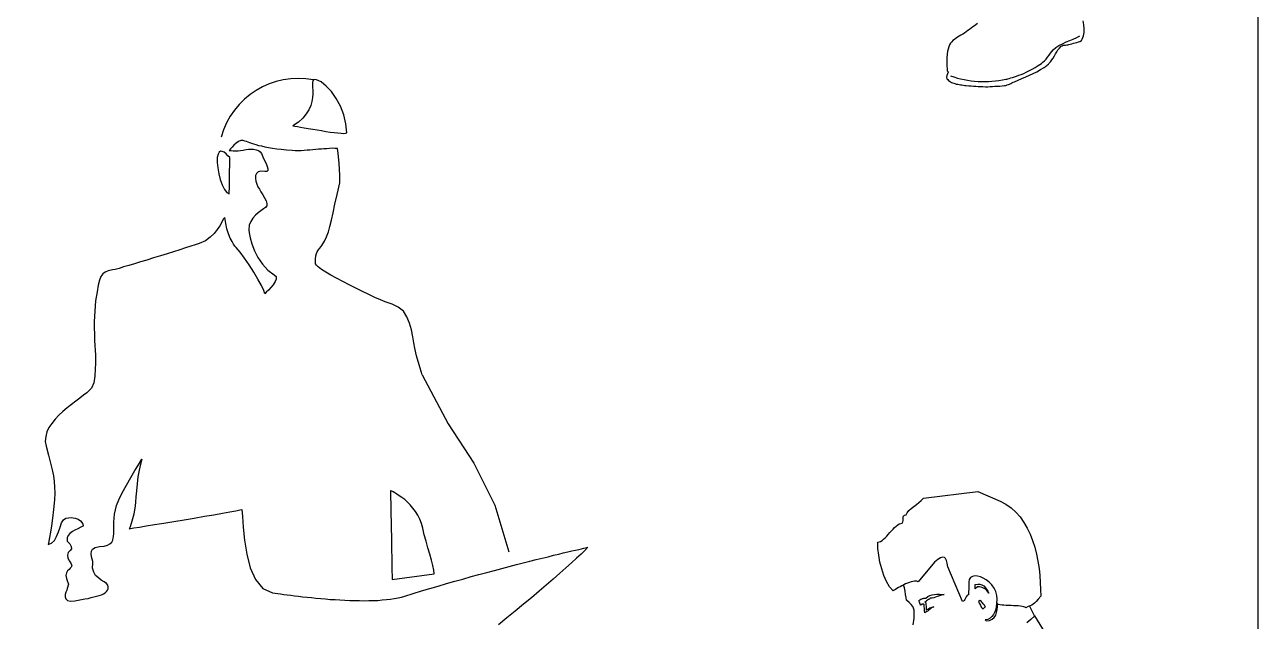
# Model space of a CAD drawing. Extents: x -3257 to 6743, y 13293 to 23293.
# Drawn here: x 4926 to 6743, y 14355 to 15235 of the extents above; entities that cross this region are included whole.
import ezdxf

# ---------------------------------------------------------------- set-up
doc = ezdxf.new("R2010")
doc.units = 0
doc.header["$LTSCALE"] = 1270
doc.header["$MEASUREMENT"] = 0
doc.layers.get('0').update_dxf_attribs({"linetype": 'CONTINUOUS'})

msp = doc.modelspace()

# ---------------------------------------------------------------- linework, layer by layer
at = {"linetype": 'Continuous'}
for p, q in [((6312.6, 15223.9), (6310.1, 15222.2)), ((6315.1, 15225.8), (6312.6, 15223.9)), ((6317.6, 15227.5), (6315.1, 15225.8)), ((6319.9, 15229.5), (6317.6, 15227.5)), ((6322.6, 15231.4), (6319.9, 15229.5)), ((6325.2, 15233.1), (6322.6, 15231.4)), ((6329.6, 15236.2), (6325.2, 15233.1)), ((6485.9, 15234.5), (6485, 15240.4)), ((6486.4, 15228.9), (6485.9, 15234.5)), ((6486.4, 15223.3), (6486.4, 15228.9)), ((6289.7, 15207.2), (6288.3, 15204.9)), ((6291.4, 15209.4), (6289.7, 15207.2)), ((6293.3, 15211.3), (6291.4, 15209.4)), ((6295.6, 15213), (6293.3, 15211.3)), ((6297.8, 15214.7), (6295.6, 15213)), ((6300, 15216.1), (6297.8, 15214.7)), ((6302.3, 15217.5), (6300, 15216.1)), ((6304.8, 15218.9), (6302.3, 15217.5)), ((6307.6, 15220.5), (6304.8, 15218.9)), ((6310.1, 15222.2), (6307.6, 15220.5)), ((6449.3, 15204.1), (6454.4, 15206.6)), ((6454.4, 15206.6), (6459.9, 15209.1)), ((6459.9, 15209.1), (6465.2, 15211.1)), ((6464.1, 15205.2), (6465.8, 15205.8)), ((6465.2, 15211.1), (6470.5, 15213.3)), ((6465.8, 15205.8), (6468.3, 15206.6)), ((6468.3, 15206.6), (6470.8, 15207.2)), ((6470.5, 15213.3), (6475.8, 15215.5)), ((6470.8, 15207.2), (6473.3, 15207.7)), ((6473.3, 15207.7), (6475.8, 15208.3)), ((6475.8, 15215.5), (6480.3, 15218)), ((6475.8, 15208.3), (6478.3, 15209.1)), ((6478.3, 15209.1), (6480.3, 15209.9)), ((6480.3, 15209.9), (6482.3, 15211.3)), ((6482.3, 15211.3), (6483.7, 15213.3)), ((6483.7, 15213.3), (6485.6, 15218)), ((6485.6, 15218), (6486.4, 15223.3)), ((6285, 15195.7), (6284.1, 15186.2)), ((6288.3, 15204.9), (6285, 15195.7)), ((6432.6, 15186.8), (6434.8, 15189.6)), ((6434.8, 15189.6), (6437.1, 15192.4)), ((6437.1, 15192.4), (6439, 15194.9)), ((6439, 15194.9), (6441, 15197.4)), ((6441, 15197.4), (6444.9, 15201)), ((6441, 15185.4), (6442.6, 15188.5)), ((6442.6, 15188.5), (6444.3, 15191.8)), ((6444.3, 15191.8), (6446, 15194.6)), ((6444.9, 15201), (6449.3, 15204.1)), ((6446, 15194.6), (6447.9, 15197.7)), ((6447.9, 15197.7), (6449.9, 15200.2)), ((6449.9, 15200.2), (6452.7, 15202.7)), ((6452.7, 15202.7), (6454.1, 15203.5)), ((6454.1, 15203.5), (6455.7, 15204.4)), ((6455.7, 15204.4), (6457.4, 15204.6)), ((6457.4, 15204.6), (6459.1, 15204.6)), ((6459.1, 15204.6), (6460.8, 15204.9)), ((6460.8, 15204.9), (6462.4, 15204.9)), ((6462.4, 15204.9), (6464.1, 15205.2)), ((6284.1, 15186.2), (6284.4, 15176.4)), ((6284.4, 15176.4), (6284.7, 15166.7)), ((6405.2, 15166.7), (6409.7, 15168.9)), ((6409.7, 15168.9), (6414.2, 15171.4)), ((6414.2, 15171.4), (6418.6, 15174.2)), ((6418.6, 15174.2), (6423.4, 15177.3)), ((6422.3, 15168.4), (6427.6, 15171.7)), ((6423.4, 15177.3), (6425.6, 15179.2)), ((6425.6, 15179.2), (6428.1, 15181.5)), ((6427.6, 15171.7), (6429, 15172.5)), ((6428.1, 15181.5), (6430.4, 15184)), ((6429, 15172.5), (6430.1, 15173.4)), ((6430.1, 15173.4), (6431.5, 15174.5)), ((6430.4, 15184), (6432.6, 15186.8)), ((6431.5, 15174.5), (6432.6, 15175.3)), ((6432.6, 15175.3), (6433.7, 15176.4)), ((6433.7, 15176.4), (6434.5, 15177.6)), ((6434.5, 15177.6), (6435.7, 15178.7)), ((6435.7, 15178.7), (6436.8, 15179.8)), ((6436.8, 15179.8), (6439, 15182.6)), ((6439, 15182.6), (6441, 15185.4)), ((5350.4, 15151.7), (5350.1, 15149.4)), ((5351.6, 15153.2), (5350.4, 15151.7)), ((5353.4, 15153.8), (5351.6, 15153.2)), ((5356.1, 15153.5), (5353.4, 15153.8)), ((5362.9, 15150.3), (5356.1, 15153.5)), ((6284.1, 15159.7), (6283.6, 15157.2)), ((6283.6, 15157.2), (6284.4, 15155)), ((6285.3, 15162.2), (6284.1, 15159.7)), ((6284.4, 15155), (6285.5, 15153.6)), ((6284.7, 15166.7), (6285, 15166.1)), ((6285, 15166.1), (6285.8, 15165.8)), ((6286.4, 15164.7), (6285.3, 15162.2)), ((6285.5, 15153.6), (6286.7, 15152.5)), ((6285.8, 15165.8), (6286.4, 15165.3)), ((6286.4, 15165.3), (6286.4, 15164.7)), ((6286.7, 15152.5), (6288.1, 15151.3)), ((6288.1, 15151.3), (6289.4, 15150.2)), ((6289.7, 15159.2), (6294.7, 15157.5)), ((6294.7, 15157.5), (6299.8, 15155.8)), ((6299.8, 15155.8), (6304.5, 15154.7)), ((6304.5, 15154.7), (6309.8, 15153.6)), ((6309.8, 15153.6), (6314.8, 15152.7)), ((6314.8, 15152.7), (6319.9, 15151.9)), ((6319.9, 15151.9), (6324.9, 15151.3)), ((6324.9, 15151.3), (6330.2, 15151.1)), ((6330.2, 15151.1), (6335.2, 15151.1)), ((6335.2, 15151.1), (6340.2, 15151.1)), ((6340.2, 15151.1), (6345.5, 15151.1)), ((6345.5, 15151.1), (6350.6, 15151.3)), ((6350.6, 15151.3), (6355.8, 15151.9)), ((6355.8, 15151.9), (6360.9, 15152.5)), ((6360.9, 15152.5), (6366.2, 15153.3)), ((6366.2, 15153.3), (6371.2, 15154.1)), ((6371.2, 15154.1), (6372.6, 15154.4)), ((6372.6, 15154.4), (6374.3, 15155)), ((6374.3, 15155), (6376.2, 15155.2)), ((6376.2, 15155.2), (6378.4, 15156.1)), ((6378.4, 15156.1), (6381, 15156.6)), ((6381, 15156.6), (6383.8, 15157.5)), ((6383.8, 15157.5), (6386.8, 15158.6)), ((6383.8, 15150.5), (6389.3, 15153)), ((6386.8, 15158.6), (6390.2, 15160)), ((6389.3, 15153), (6394.9, 15155.2)), ((6390.2, 15160), (6393.5, 15161.4)), ((6393.5, 15161.4), (6397.4, 15162.8)), ((6394.9, 15155.2), (6400.5, 15157.8)), ((6397.4, 15162.8), (6401.3, 15164.7)), ((6400.5, 15157.8), (6405.8, 15160)), ((6401.3, 15164.7), (6405.2, 15166.7)), ((6405.8, 15160), (6411.4, 15162.5)), ((6411.4, 15162.5), (6416.7, 15165.3)), ((6416.7, 15165.3), (6422.3, 15168.4)), ((5350.1, 15149.4), (5350.1, 15146.1)), ((5350.1, 15146.1), (5350.1, 15142.3)), ((5350.1, 15142.3), (5350.4, 15137.5)), ((5350.4, 15137.5), (5350.4, 15132.5)), ((5370.3, 15144), (5362.9, 15150.3)), ((5378, 15136), (5370.3, 15144)), ((5385.1, 15125.9), (5378, 15136)), ((6289.4, 15150.2), (6291.1, 15149.4)), ((6291.1, 15149.4), (6292.8, 15148.8)), ((6292.8, 15148.8), (6294.5, 15148.3)), ((6294.5, 15148.3), (6296.1, 15147.7)), ((6296.1, 15147.7), (6298.1, 15147.1)), ((6298.1, 15147.1), (6300.3, 15146.9)), ((6300.3, 15146.9), (6302.3, 15146.3)), ((6302.3, 15146.3), (6304.5, 15146)), ((6304.5, 15146), (6306.5, 15145.8)), ((6306.5, 15145.8), (6308.7, 15145.5)), ((6308.7, 15145.5), (6310.7, 15145.2)), ((6310.7, 15145.2), (6312.9, 15144.9)), ((6312.9, 15144.9), (6316.5, 15144.6)), ((6316.5, 15144.6), (6319.9, 15144.4)), ((6319.9, 15144.4), (6323.5, 15144.1)), ((6323.5, 15144.1), (6327.1, 15143.8)), ((6327.1, 15143.8), (6330.5, 15143.5)), ((6330.5, 15143.5), (6334.1, 15143.5)), ((6334.1, 15143.5), (6337.4, 15143.5)), ((6337.4, 15143.5), (6341.1, 15143.2)), ((6341.1, 15143.2), (6344.7, 15143.2)), ((6344.7, 15143.2), (6348, 15143.5)), ((6348, 15143.5), (6351.7, 15143.5)), ((6351.7, 15143.5), (6355, 15143.8)), ((6355, 15143.8), (6358.6, 15143.8)), ((6358.6, 15143.8), (6362.3, 15144.1)), ((6362.3, 15144.1), (6365.6, 15144.6)), ((6365.6, 15144.6), (6369.2, 15144.9)), ((6369.2, 15144.9), (6371.2, 15145.2)), ((6371.2, 15145.2), (6372.9, 15145.8)), ((6372.9, 15145.8), (6374.8, 15146.3)), ((6374.8, 15146.3), (6376.5, 15147.1)), ((6376.5, 15147.1), (6378.4, 15148)), ((6378.4, 15148), (6380.1, 15148.8)), ((6380.1, 15148.8), (6382.1, 15149.7)), ((6382.1, 15149.7), (6383.8, 15150.5)), ((5347.5, 15115.3), (5344.8, 15109.3)), ((5349, 15121.2), (5347.5, 15115.3)), ((5349.9, 15127.1), (5349, 15121.2)), ((5350.4, 15132.5), (5349.9, 15127.1)), ((5391.4, 15114.4), (5385.1, 15125.9)), ((5396.1, 15101.6), (5391.4, 15114.4)), ((5335.9, 15096.9), (5329.4, 15091)), ((5341, 15103.1), (5335.9, 15096.9)), ((5344.8, 15109.3), (5341, 15103.1)), ((5399.4, 15088.3), (5396.1, 15101.6)), ((5329.4, 15091), (5321.1, 15085.3)), ((5321.1, 15085.3), (5324.1, 15085)), ((5324.1, 15085), (5327.9, 15084.4)), ((5327.9, 15084.4), (5332.7, 15083.6)), ((5332.7, 15083.6), (5338, 15082.7)), ((5338, 15082.7), (5343.9, 15081.8)), ((5343.9, 15081.8), (5350.4, 15080.6)), ((5350.4, 15080.6), (5357, 15079.7)), ((5357, 15079.7), (5363.5, 15078.5)), ((5363.5, 15078.5), (5370, 15077.3)), ((5400.6, 15075), (5399.4, 15088.3)), ((5237.8, 15060.1), (5234.5, 15057.2)), ((5241, 15062.2), (5237.8, 15060.1)), ((5244.6, 15063.7), (5241, 15062.2)), ((5248.2, 15063.7), (5244.6, 15063.7)), ((5250.5, 15063.1), (5248.2, 15063.7)), ((5252.9, 15062.2), (5250.5, 15063.1)), ((5255.3, 15061.3), (5252.9, 15062.2)), ((5257.9, 15060.4), (5255.3, 15061.3)), ((5260.9, 15059.5), (5257.9, 15060.4)), ((5370, 15077.3), (5376.2, 15076.4)), ((5376.2, 15076.4), (5382.2, 15075.6)), ((5382.2, 15075.6), (5387.5, 15075)), ((5387.5, 15075), (5392.2, 15074.7)), ((5392.2, 15074.7), (5396.1, 15074.4)), ((5396.1, 15074.4), (5398.8, 15074.7)), ((5398.8, 15074.7), (5400.6, 15075)), ((5211.1, 15043.8), (5209.9, 15038.8)), ((5212.6, 15046.8), (5211.1, 15043.8)), ((5214.7, 15048), (5212.6, 15046.8)), ((5217.3, 15047.7), (5214.7, 15048)), ((5220, 15046.5), (5217.3, 15047.7)), ((5223, 15044.1), (5220, 15046.5)), ((5225.6, 15041.5), (5223, 15044.1)), ((5228, 15049.8), (5227.4, 15049.2)), ((5227.4, 15049.2), (5228.3, 15049.2)), ((5229.5, 15051.8), (5228, 15049.8)), ((5228.3, 15049.2), (5230.4, 15049.2)), ((5231.6, 15054.2), (5229.5, 15051.8)), ((5230.4, 15049.2), (5233.3, 15048.9)), ((5234.5, 15057.2), (5231.6, 15054.2)), ((5233.3, 15048.9), (5236.9, 15048.9)), ((5236.9, 15048.9), (5240.8, 15048.9)), ((5240.8, 15048.9), (5244.3, 15049.2)), ((5244.3, 15049.2), (5247.9, 15049.5)), ((5247.9, 15049.5), (5250.2, 15050.1)), ((5250.2, 15050.1), (5252.6, 15050.6)), ((5252.6, 15050.6), (5255.9, 15051.2)), ((5255.9, 15051.2), (5259.4, 15051.2)), ((5259.4, 15051.2), (5263.3, 15050.9)), ((5263.9, 15058.4), (5260.9, 15059.5)), ((5263.3, 15050.9), (5267.1, 15050.4)), ((5267.4, 15057.5), (5263.9, 15058.4)), ((5267.1, 15050.4), (5270.4, 15049.2)), ((5271.3, 15056.3), (5267.4, 15057.5)), ((5270.4, 15049.2), (5273.1, 15047.4)), ((5275.4, 15055.4), (5271.3, 15056.3)), ((5273.1, 15047.4), (5274.8, 15045)), ((5274.8, 15045), (5277.2, 15040)), ((5280.2, 15054.2), (5275.4, 15055.4)), ((5285.5, 15053.3), (5280.2, 15054.2)), ((5291.1, 15052.1), (5285.5, 15053.3)), ((5297.4, 15051.2), (5291.1, 15052.1)), ((5304.2, 15050.6), (5297.4, 15051.2)), ((5311.9, 15049.8), (5304.2, 15050.6)), ((5320.2, 15049.2), (5311.9, 15049.8)), ((5324.7, 15048.9), (5320.2, 15049.2)), ((5329.1, 15048.9), (5324.7, 15048.9)), ((5333.5, 15048.9), (5329.1, 15048.9)), ((5337.7, 15049.2), (5333.5, 15048.9)), ((5342.1, 15049.5), (5337.7, 15049.2)), ((5346.3, 15049.8), (5342.1, 15049.5)), ((5350.4, 15050.1), (5346.3, 15049.8)), ((5354.9, 15050.6), (5350.4, 15050.1)), ((5359, 15050.9), (5354.9, 15050.6)), ((5363.2, 15051.2), (5359, 15050.9)), ((5367, 15051.5), (5363.2, 15051.2)), ((5371.2, 15051.8), (5367, 15051.5)), ((5375, 15052.1), (5371.2, 15051.8)), ((5379.2, 15052.4), (5375, 15052.1)), ((5383.1, 15052.1), (5379.2, 15052.4)), ((5386.9, 15052.1), (5383.1, 15052.1)), ((5387.8, 15045.3), (5386.9, 15052.1)), ((5389.3, 15029.9), (5387.8, 15045.3)), ((5209.9, 15038.8), (5209.6, 15031.7)), ((5209.6, 15031.7), (5210.5, 15023.7)), ((5210.5, 15023.7), (5212, 15014.8)), ((5228.6, 15038.8), (5225.6, 15041.5)), ((5228, 15014.5), (5228.3, 15031.4)), ((5228.3, 15031.4), (5228.6, 15038.8)), ((5277.2, 15040), (5279.6, 15034.6)), ((5279.6, 15034.6), (5281.7, 15029.9)), ((5281.7, 15029.9), (5283.4, 15025.7)), ((5283.4, 15025.7), (5284.3, 15022.2)), ((5390.5, 15013), (5389.3, 15029.9)), ((5212, 15014.8), (5214.4, 15006.2)), ((5214.4, 15006.2), (5217.3, 14998.5)), ((5227.7, 14996.4), (5228, 15014.5)), ((5266.2, 15012.1), (5266, 15008)), ((5266, 15008), (5266.5, 15003.8)), ((5267.7, 15015.4), (5266.2, 15012.1)), ((5270.1, 15017.7), (5267.7, 15015.4)), ((5274.3, 15018.9), (5270.1, 15017.7)), ((5279.9, 15018.3), (5274.3, 15018.9)), ((5282.9, 15018.3), (5279.9, 15018.3)), ((5284.3, 15019.5), (5282.9, 15018.3)), ((5284.3, 15022.2), (5284.3, 15019.5)), ((5390.2, 15001.7), (5390.5, 15013)), ((5217.3, 14998.5), (5220.6, 14991.9)), ((5220.6, 14991.9), (5223.8, 14987.2)), ((5227.4, 14985.4), (5227.7, 14996.4)), ((5266.5, 15003.8), (5268, 14999.4)), ((5268, 14999.4), (5269.8, 14995.5)), ((5269.8, 14995.5), (5271.9, 14992.2)), ((5271.9, 14992.2), (5274.3, 14988.4)), ((5274.3, 14988.4), (5277.2, 14983.9)), ((5386.3, 14984.5), (5390.2, 15001.7)), ((5223.8, 14987.2), (5227.4, 14985.4)), ((5277.2, 14983.9), (5279.6, 14979.5)), ((5279.6, 14979.5), (5281.7, 14975.1)), ((5281.7, 14975.1), (5282.9, 14971.2)), ((5282.9, 14971.2), (5282.9, 14967.6)), ((5380.4, 14957.3), (5383.1, 14970)), ((5383.1, 14970), (5386.3, 14984.5)), ((5266, 14953.7), (5262.1, 14949.5)), ((5270.1, 14957.5), (5266, 14953.7)), ((5274.3, 14960.5), (5270.1, 14957.5)), ((5278.1, 14963.2), (5274.3, 14960.5)), ((5281.1, 14965.3), (5278.1, 14963.2)), ((5282.9, 14967.6), (5281.1, 14965.3)), ((5378, 14946.3), (5380.4, 14957.3)), ((5213.5, 14938.3), (5209.9, 14932.7)), ((5216.4, 14943.6), (5213.5, 14938.3)), ((5218.8, 14947.8), (5216.4, 14943.6)), ((5221.2, 14950.4), (5218.8, 14947.8)), ((5222.4, 14941.5), (5221.2, 14950.4)), ((5224.2, 14933.5), (5222.4, 14941.5)), ((5226.5, 14926.4), (5224.2, 14933.5)), ((5257.1, 14938.9), (5256.2, 14932.4)), ((5259.1, 14944.5), (5257.1, 14938.9)), ((5262.1, 14949.5), (5259.1, 14944.5)), ((5373.6, 14929.1), (5375.9, 14937.1)), ((5375.9, 14937.1), (5378, 14946.3)), ((5192.4, 14916.3), (5183.2, 14912.2)), ((5199.5, 14921.4), (5192.4, 14916.3)), ((5205.5, 14927), (5199.5, 14921.4)), ((5209.9, 14932.7), (5205.5, 14927)), ((5228.9, 14920.2), (5226.5, 14926.4)), ((5231.6, 14915.2), (5228.9, 14920.2)), ((5233.9, 14911), (5231.6, 14915.2)), ((5256.2, 14932.4), (5256.8, 14927.6)), ((5256.8, 14927.6), (5258.2, 14920.5)), ((5258.2, 14920.5), (5260.6, 14911.6)), ((5364.1, 14909.2), (5367.9, 14915.8)), ((5367.9, 14915.8), (5370.9, 14922)), ((5370.9, 14922), (5373.6, 14929.1)), ((5136.1, 14896.8), (5126.3, 14893.8)), ((5145.6, 14899.7), (5136.1, 14896.8)), ((5154.8, 14902.7), (5145.6, 14899.7)), ((5163.1, 14905.7), (5154.8, 14902.7)), ((5170.8, 14908), (5163.1, 14905.7)), ((5177.6, 14910.4), (5170.8, 14908)), ((5183.2, 14912.2), (5177.6, 14910.4)), ((5236, 14908), (5233.9, 14911)), ((5237.8, 14906), (5236, 14908)), ((5243.4, 14899.4), (5237.8, 14906)), ((5249.9, 14890.6), (5243.4, 14899.4)), ((5260.6, 14911.6), (5264.5, 14901.5)), ((5264.5, 14901.5), (5269.8, 14891.4)), ((5354.9, 14894.1), (5355.8, 14897.4)), ((5355.8, 14897.4), (5357, 14899.7)), ((5357, 14899.7), (5358.4, 14902.1)), ((5358.4, 14902.1), (5360.8, 14905.1)), ((5360.8, 14905.1), (5364.1, 14909.2)), ((5079.5, 14879.6), (5071.8, 14877.5)), ((5088.1, 14882.2), (5079.5, 14879.6)), ((5097, 14884.9), (5088.1, 14882.2)), ((5106.4, 14887.6), (5097, 14884.9)), ((5116.2, 14890.8), (5106.4, 14887.6)), ((5126.3, 14893.8), (5116.2, 14890.8)), ((5256.8, 14880.5), (5249.9, 14890.6)), ((5263.6, 14869.8), (5256.8, 14880.5)), ((5269.8, 14891.4), (5276.3, 14881.7)), ((5276.3, 14881.7), (5284.3, 14872.8)), ((5354.6, 14889.1), (5354.9, 14894.1)), ((5354.6, 14882), (5354.6, 14889.1)), ((5355.8, 14880.2), (5354.6, 14882)), ((5358.7, 14877.5), (5355.8, 14880.2)), ((5038.6, 14863.6), (5036.5, 14858.2)), ((5041.2, 14867.4), (5038.6, 14863.6)), ((5044.8, 14869.8), (5041.2, 14867.4)), ((5049.2, 14871.6), (5044.8, 14869.8)), ((5055.4, 14873.1), (5049.2, 14871.6)), ((5059.6, 14874), (5055.4, 14873.1)), ((5065.2, 14875.4), (5059.6, 14874)), ((5071.8, 14877.5), (5065.2, 14875.4)), ((5269.8, 14859.4), (5263.6, 14869.8)), ((5284.3, 14872.8), (5293.8, 14865.9)), ((5293.8, 14865.9), (5296.5, 14863.3)), ((5296.5, 14863.3), (5296.5, 14859.7)), ((5363.5, 14874), (5358.7, 14877.5)), ((5369.7, 14870.1), (5363.5, 14874)), ((5377.1, 14865.6), (5369.7, 14870.1)), ((5385.4, 14861.2), (5377.1, 14865.6)), ((5394.6, 14856.2), (5385.4, 14861.2)), ((5034.7, 14850.8), (5032.9, 14840.7)), ((5036.5, 14858.2), (5034.7, 14850.8)), ((5274.8, 14850.2), (5269.8, 14859.4)), ((5278.4, 14842.8), (5274.8, 14850.2)), ((5279.9, 14838.1), (5278.4, 14842.8)), ((5285.2, 14843.4), (5282, 14840.2)), ((5288.8, 14847.3), (5285.2, 14843.4)), ((5292.3, 14851.4), (5288.8, 14847.3)), ((5295, 14855.9), (5292.3, 14851.4)), ((5296.5, 14859.7), (5295, 14855.9)), ((5404.1, 14851.1), (5394.6, 14856.2)), ((5413.9, 14846.4), (5404.1, 14851.1)), ((5423.7, 14841.3), (5413.9, 14846.4)), ((5030.8, 14827.4), (5028.5, 14797.2)), ((5032.9, 14840.7), (5030.8, 14827.4)), ((5282, 14840.2), (5279.9, 14838.1)), ((5432.9, 14836.9), (5423.7, 14841.3)), ((5441.8, 14832.7), (5432.9, 14836.9)), ((5450.1, 14829.2), (5441.8, 14832.7)), ((5457.2, 14826.2), (5450.1, 14829.2)), ((5463.1, 14824.1), (5457.2, 14826.2)), ((5467.3, 14822.7), (5463.1, 14824.1)), ((5476.5, 14818.5), (5467.3, 14822.7)), ((5483.9, 14812.3), (5476.5, 14818.5)), ((5489.2, 14804), (5483.9, 14812.3)), ((5028.5, 14797.2), (5029.1, 14769.3)), ((5493.1, 14794.5), (5489.2, 14804)), ((5496, 14784.7), (5493.1, 14794.5)), ((5029.1, 14769.3), (5030.6, 14747.4)), ((5498.1, 14774.6), (5496, 14784.7)), ((5499.6, 14765.7), (5498.1, 14774.6)), ((5500.8, 14757.7), (5499.6, 14765.7)), ((5503.4, 14746.8), (5500.8, 14757.7)), ((5030.8, 14735.2), (5030.3, 14727.2)), ((5030.6, 14747.4), (5030.8, 14735.2)), ((5507.3, 14733.4), (5503.4, 14746.8)), ((5511.7, 14718.6), (5507.3, 14733.4)), ((5029.7, 14716.8), (5027.9, 14706.7)), ((5030.3, 14727.2), (5029.7, 14716.8)), ((5511.7, 14718.6), (5550, 14646.5)), ((5024.6, 14699), (5021.7, 14695.8)), ((5027.9, 14706.7), (5024.6, 14699)), ((5001.5, 14679.8), (4995.3, 14675)), ((5007.4, 14684.2), (5001.5, 14679.8)), ((5012.8, 14688.4), (5007.4, 14684.2)), ((5017.8, 14692.2), (5012.8, 14688.4)), ((5021.7, 14695.8), (5017.8, 14692.2)), ((4982.5, 14664.6), (4976.6, 14659)), ((4988.7, 14670), (4982.5, 14664.6)), ((4995.3, 14675), (4988.7, 14670)), ((4966.2, 14647.1), (4962.1, 14640.9)), ((4971, 14653.4), (4966.2, 14647.1)), ((4976.6, 14659), (4971, 14653.4)), ((5550, 14646.5), (5587.8, 14588.2)), ((4957.3, 14627.6), (4956.7, 14620.5)), ((4959.1, 14634.4), (4957.3, 14627.6)), ((4962.1, 14640.9), (4959.1, 14634.4)), ((4956.7, 14620.5), (4957.9, 14613.3)), ((4957.9, 14613.3), (4961.5, 14600)), ((4961.5, 14600), (4964.4, 14588.4)), ((4964.4, 14588.4), (4966.8, 14578.7)), ((5093.7, 14586.1), (5097.3, 14592)), ((5098.7, 14594.1), (5096.7, 14587)), ((5097.3, 14592), (5098.7, 14594.1)), ((5587.8, 14588.2), (5618.7, 14526.4)), ((4966.8, 14578.7), (4968.6, 14569.8)), ((4968.6, 14569.8), (4969.8, 14561.5)), ((5082.4, 14567.1), (5088.7, 14577.5)), ((5088.7, 14577.5), (5093.7, 14586.1)), ((5094.9, 14578.1), (5093.1, 14568.3)), ((5096.7, 14587), (5094.9, 14578.1)), ((4969.8, 14561.5), (4970.4, 14553.2)), ((4970.4, 14553.2), (4970.7, 14544.3)), ((5070, 14544.6), (5076.2, 14555.8)), ((5076.2, 14555.8), (5082.4, 14567.1)), ((5091.9, 14557.9), (5091, 14547.8)), ((5093.1, 14568.3), (5091.9, 14557.9)), ((4970.1, 14534.5), (4968.9, 14520.3)), ((4970.7, 14544.3), (4970.1, 14534.5)), ((5061.7, 14526.2), (5064.9, 14534.5)), ((5064.9, 14534.5), (5070, 14544.6)), ((5090.1, 14538.6), (5089.6, 14530.9)), ((5091, 14547.8), (5090.1, 14538.6)), ((5465.5, 14547.5), (5465.2, 14547.8)), ((5465.2, 14547.8), (5465.5, 14518.8)), ((5467, 14546.9), (5465.5, 14547.5)), ((5468.7, 14546), (5467, 14546.9)), ((5471.4, 14544.6), (5468.7, 14546)), ((5474.4, 14542.8), (5471.4, 14544.6)), ((5477.9, 14540.4), (5474.4, 14542.8)), ((5481.8, 14537.7), (5477.9, 14540.4)), ((5485.9, 14534.8), (5481.8, 14537.7)), ((5489.8, 14530.9), (5485.9, 14534.8)), ((6243.1, 14530.3), (6246.6, 14533.5)), ((6246.6, 14533.5), (6249.8, 14537)), ((6249.8, 14537), (6329.9, 14546.5)), ((6329.9, 14546.5), (6362.7, 14532.3)), ((4968.9, 14520.3), (4967.4, 14507.5)), ((5058.7, 14513.1), (5061.7, 14526.2)), ((5089, 14525.3), (5086.9, 14513.4)), ((5089.6, 14530.9), (5089, 14525.3)), ((5217.6, 14514.6), (5228.6, 14516.7)), ((5228.6, 14516.7), (5237.2, 14518.2)), ((5237.2, 14518.2), (5243.1, 14519.4)), ((5243.1, 14519.4), (5246.1, 14520)), ((5246.1, 14520), (5247, 14509.6)), ((5465.5, 14518.8), (5466.4, 14474.9)), ((5493.9, 14527.1), (5489.8, 14530.9)), ((5497.8, 14522.3), (5493.9, 14527.1)), ((5501.6, 14517.3), (5497.8, 14522.3)), ((5505.2, 14512), (5501.6, 14517.3)), ((5618.7, 14526.4), (5639.3, 14457.7)), ((6224.2, 14512.1), (6225.9, 14515.4)), ((6225.9, 14515.4), (6228.5, 14518.6)), ((6228.5, 14518.6), (6231.9, 14521.6)), ((6231.9, 14521.6), (6235.6, 14524.6)), ((6235.6, 14524.6), (6239.4, 14527.4)), ((6239.4, 14527.4), (6243.1, 14530.3)), ((6362.7, 14532.3), (6371.2, 14527.9)), ((6371.2, 14527.9), (6379, 14522.5)), ((6379, 14522.5), (6386, 14516.1)), ((6386, 14516.1), (6392.1, 14509.1)), ((4967.4, 14507.5), (4965.9, 14496.2)), ((4978.4, 14494.2), (4980.7, 14500.4)), ((4980.7, 14500.4), (4983.7, 14504.8)), ((4983.7, 14504.8), (4987, 14507.2)), ((4987, 14507.2), (4994.7, 14508.1)), ((4994.7, 14508.1), (5000.6, 14507.5)), ((5000.6, 14507.5), (5005.1, 14505.7)), ((5005.1, 14505.7), (5008.3, 14503.4)), ((5008.3, 14503.4), (5010.7, 14501)), ((5010.7, 14501), (5011.9, 14498.3)), ((5011.9, 14498.3), (5012.5, 14496.5)), ((5057.8, 14501.3), (5058.7, 14513.1)), ((5057.8, 14491.5), (5057.8, 14501.3)), ((5084.2, 14502.8), (5081.5, 14494.8)), ((5086.9, 14513.4), (5084.2, 14502.8)), ((5105.3, 14495.9), (5117.4, 14498)), ((5117.4, 14498), (5131.1, 14500.1)), ((5131.1, 14500.1), (5145.9, 14502.5)), ((5145.9, 14502.5), (5161, 14505.1)), ((5161, 14505.1), (5176.1, 14507.5)), ((5176.1, 14507.5), (5190.9, 14510.2)), ((5190.9, 14510.2), (5204.9, 14512.5)), ((5204.9, 14512.5), (5217.6, 14514.6)), ((5247, 14509.6), (5247.9, 14493.9)), ((5508.2, 14506), (5505.2, 14512)), ((5510.8, 14499.5), (5508.2, 14506)), ((5512.6, 14492.4), (5510.8, 14499.5)), ((6209.8, 14495.6), (6211.9, 14497.4)), ((6211.9, 14497.4), (6214.2, 14498.8)), ((6214.2, 14498.8), (6216.3, 14499.7)), ((6216.3, 14499.7), (6218.4, 14500)), ((6218.4, 14500), (6219.4, 14502)), ((6219.4, 14502), (6219.8, 14504)), ((6219.8, 14504), (6220, 14506)), ((6220, 14507.9), (6220.1, 14509.7)), ((6220, 14506), (6220, 14507.9)), ((6220.1, 14509.7), (6220.7, 14510.9)), ((6220.7, 14510.9), (6221.9, 14511.8)), ((6221.9, 14511.8), (6224.2, 14512.1)), ((6392.1, 14509.1), (6397.7, 14501.2)), ((6397.7, 14501.2), (6402.6, 14492.8)), ((4962.9, 14479), (4962.1, 14473.4)), ((4964.4, 14486.8), (4962.9, 14479)), ((4965.9, 14496.2), (4964.4, 14486.8)), ((4970.1, 14474.6), (4973.3, 14480.5)), ((4973.3, 14480.5), (4976, 14487.3)), ((4976, 14487.3), (4978.4, 14494.2)), ((4990.5, 14482), (4989, 14478.2)), ((4992.9, 14485), (4990.5, 14482)), ((4996.5, 14487.6), (4992.9, 14485)), ((5000.3, 14489.7), (4996.5, 14487.6)), ((5004.5, 14491.8), (5000.3, 14489.7)), ((5008.9, 14493.9), (5004.5, 14491.8)), ((5012.8, 14495.9), (5008.9, 14493.9)), ((5012.5, 14496.5), (5012.8, 14495.9)), ((5056.6, 14477.9), (5057.2, 14480.8)), ((5057.2, 14480.8), (5057.5, 14484.1)), ((5057.5, 14484.1), (5057.8, 14491.5)), ((5081.5, 14494.8), (5080.4, 14491.8)), ((5080.4, 14491.8), (5082.1, 14492.1)), ((5082.1, 14492.1), (5087.2, 14493)), ((5087.2, 14493), (5095.2, 14494.2)), ((5095.2, 14494.2), (5105.3, 14495.9)), ((5247.9, 14493.9), (5249.9, 14474.9)), ((5514.7, 14482.9), (5512.6, 14492.4)), ((5517.4, 14473.4), (5514.7, 14482.9)), ((6193.5, 14478.5), (6195.8, 14480.9)), ((6195.8, 14480.9), (6198, 14483.4)), ((6198, 14483.4), (6200.5, 14486)), ((6200.5, 14486), (6202.8, 14488.6)), ((6202.8, 14488.6), (6205.1, 14491.1)), ((6205.1, 14491.1), (6207.3, 14493.5)), ((6207.3, 14493.5), (6209.8, 14495.6)), ((6402.6, 14492.8), (6406.8, 14483.7)), ((6406.8, 14483.7), (6410.5, 14474.3)), ((4960.9, 14468.7), (4965.9, 14470.5)), ((4961.2, 14469.9), (4960.9, 14468.7)), ((4962.1, 14473.4), (4961.2, 14469.9)), ((4965.9, 14470.5), (4970.1, 14474.6)), ((4989, 14478.2), (4989, 14473.7)), ((4989, 14473.7), (4992.9, 14469.3)), ((4992.9, 14469.3), (4995, 14465.7)), ((4995.3, 14462.4), (4993.2, 14459.8)), ((4995, 14465.7), (4995.3, 14462.4)), ((5024.6, 14458.6), (5026.4, 14461.9)), ((5026.4, 14461.9), (5030.3, 14464.2)), ((5030.3, 14464.2), (5036.5, 14465.4)), ((5036.5, 14465.4), (5043.3, 14466.3)), ((5043.3, 14466.3), (5048.3, 14467.8)), ((5048.3, 14467.8), (5051.9, 14469.6)), ((5051.9, 14469.6), (5054.6, 14472.2)), ((5054.6, 14472.2), (5056, 14474.9)), ((5056, 14474.9), (5056.6, 14477.9)), ((5249.9, 14474.9), (5253.2, 14454.1)), ((5466.4, 14474.9), (5467, 14434.6)), ((5520, 14463.6), (5517.4, 14473.4)), ((5522.7, 14454.4), (5520, 14463.6)), ((5737.3, 14460.4), (5742.1, 14461.3)), ((5742.1, 14461.3), (5746.2, 14462.4)), ((5746.2, 14462.4), (5749.5, 14463)), ((5749.5, 14463), (5752.2, 14463.6)), ((5755.7, 14464.5), (5751.3, 14459.8)), ((5752.2, 14463.6), (5754.2, 14464.2)), ((5754.2, 14464.2), (5755.4, 14464.5)), ((5755.4, 14464.5), (5755.7, 14464.5)), ((6182.4, 14472), (6184.5, 14472.3)), ((6182.8, 14462.7), (6182.4, 14472)), ((6184, 14452.9), (6182.8, 14462.7)), ((6184.5, 14472.3), (6186.6, 14473.2)), ((6186.6, 14473.2), (6188.9, 14474.6)), ((6188.9, 14474.6), (6191, 14476.4)), ((6191, 14476.4), (6193.5, 14478.5)), ((6410.5, 14474.3), (6413.7, 14464.4)), ((6413.7, 14464.4), (6416.3, 14454.3)), ((4990.5, 14456.8), (4989.3, 14453)), ((4989.3, 14453), (4989.9, 14448.5)), ((4989.9, 14448.5), (4992.3, 14443.8)), ((4993.2, 14459.8), (4990.5, 14456.8)), ((4992.3, 14443.8), (4994.7, 14439.9)), ((5024.3, 14454.7), (5024.6, 14458.6)), ((5024.9, 14450.6), (5024.3, 14454.7)), ((5025.8, 14446.7), (5024.9, 14450.6)), ((5026.7, 14443.5), (5025.8, 14446.7)), ((5026.7, 14440.8), (5026.7, 14443.5)), ((5253.2, 14454.1), (5258.5, 14434.3)), ((5525.4, 14445.5), (5522.7, 14454.4)), ((5527.4, 14437.5), (5525.4, 14445.5)), ((5660.5, 14441.4), (5670.3, 14444.1)), ((5670.3, 14444.1), (5679.5, 14446.4)), ((5679.5, 14446.4), (5688.4, 14448.5)), ((5688.4, 14448.5), (5697, 14450.6)), ((5697, 14450.6), (5705, 14452.7)), ((5705, 14452.7), (5712.7, 14454.4)), ((5712.7, 14454.4), (5719.5, 14456.2)), ((5719.5, 14456.2), (5726.1, 14457.7)), ((5726.1, 14457.7), (5732, 14459.2)), ((5739.1, 14448.2), (5731.4, 14441.4)), ((5732, 14459.2), (5737.3, 14460.4)), ((5745.6, 14454.4), (5739.1, 14448.2)), ((5751.3, 14459.8), (5745.6, 14454.4)), ((6185.8, 14442.7), (6184, 14452.9)), ((6188.4, 14432.5), (6185.8, 14442.7)), ((6266.2, 14442.7), (6241.9, 14413.6)), ((6271, 14446.6), (6266.2, 14442.7)), ((6275, 14449), (6271, 14446.6)), ((6278.2, 14449.9), (6275, 14449)), ((6280.6, 14449.5), (6278.2, 14449.9)), ((6282.5, 14447.8), (6280.6, 14449.5)), ((6283.9, 14444.8), (6282.5, 14447.8)), ((6284.8, 14440.8), (6283.9, 14444.8)), ((6416.3, 14454.3), (6418.2, 14443.9)), ((6418.2, 14443.9), (6420, 14433.4)), ((4987.9, 14426.9), (4987, 14422.7)), ((4989.6, 14429.8), (4987.9, 14426.9)), ((4991.7, 14431.9), (4989.6, 14429.8)), ((4993.5, 14433.7), (4991.7, 14431.9)), ((4995, 14435.2), (4993.5, 14433.7)), ((4994.7, 14439.9), (4995.6, 14437.2)), ((4995.6, 14437.2), (4995, 14435.2)), ((5026.4, 14433.7), (5026.7, 14440.8)), ((5027.9, 14427.8), (5026.4, 14433.7)), ((5030.8, 14423), (5027.9, 14427.8)), ((5258.5, 14434.3), (5266.2, 14416.8)), ((5467, 14434.6), (5467.3, 14417.1)), ((5467.3, 14417.1), (5529.2, 14425.4)), ((5528.6, 14430.7), (5527.4, 14437.5)), ((5529.2, 14425.4), (5528.6, 14430.7)), ((5583.8, 14421.2), (5595.3, 14424.2)), ((5595.3, 14424.2), (5606.9, 14427.5)), ((5606.9, 14427.5), (5618.2, 14430.4)), ((5618.2, 14430.4), (5629.1, 14433.4)), ((5629.1, 14433.4), (5639.8, 14436.1)), ((5639.8, 14436.1), (5650.5, 14439)), ((5650.5, 14439), (5660.5, 14441.4)), ((5714.2, 14426.3), (5704.7, 14417.7)), ((5723.4, 14434), (5714.2, 14426.3)), ((5731.4, 14441.4), (5723.4, 14434)), ((6191.6, 14422.9), (6188.4, 14432.5)), ((6285.5, 14435.5), (6284.8, 14440.8)), ((6307.4, 14384.5), (6285.5, 14435.5)), ((6420, 14433.4), (6421.2, 14422.9)), ((4987, 14422.7), (4987.9, 14418.3)), ((4987.9, 14418.3), (4989.6, 14414.1)), ((4990.8, 14410), (4989, 14403.7)), ((4989.6, 14414.1), (4990.8, 14410)), ((5035, 14419.2), (5030.8, 14423)), ((5039.1, 14416.2), (5035, 14419.2)), ((5043.3, 14413.5), (5039.1, 14416.2)), ((5046.9, 14411.2), (5043.3, 14413.5)), ((5048.9, 14408.8), (5046.9, 14411.2)), ((5049.2, 14406.1), (5048.9, 14408.8)), ((5049.2, 14403.4), (5049.2, 14406.1)), ((5266.2, 14416.8), (5277.2, 14403.7)), ((5523, 14403.7), (5535.4, 14407.3)), ((5535.4, 14407.3), (5547.6, 14410.9)), ((5547.6, 14410.9), (5559.8, 14414.4)), ((5559.8, 14414.4), (5571.6, 14417.7)), ((5571.6, 14417.7), (5583.8, 14421.2)), ((5694.3, 14408.8), (5683.7, 14399.6)), ((5704.7, 14417.7), (5694.3, 14408.8)), ((6195.4, 14414.1), (6191.6, 14422.9)), ((6200, 14406.4), (6195.4, 14414.1)), ((6205.2, 14400.3), (6200, 14406.4)), ((6215.4, 14406.4), (6212.9, 14405)), ((6218, 14407.8), (6215.4, 14406.4)), ((6220.8, 14409.2), (6218, 14407.8)), ((6221.7, 14404.7), (6220.5, 14409.1)), ((6223.6, 14410.4), (6220.8, 14409.2)), ((6226.3, 14411.7), (6223.6, 14410.4)), ((6229.1, 14412.7), (6226.3, 14411.7)), ((6231.7, 14413.6), (6229.1, 14412.7)), ((6234.2, 14414.1), (6231.7, 14413.6)), ((6236.4, 14414.5), (6234.2, 14414.1)), ((6238.5, 14414.5), (6236.4, 14414.5)), ((6240.3, 14414.3), (6238.5, 14414.5)), ((6241.9, 14413.6), (6240.3, 14414.3)), ((6316.7, 14407.6), (6315.9, 14394.5)), ((6317.3, 14416.9), (6316.4, 14412.9)), ((6316.4, 14412.9), (6316.7, 14407.6)), ((6319.2, 14419.7), (6317.3, 14416.9)), ((6321.8, 14421.5), (6319.2, 14419.7)), ((6325.3, 14422.2), (6321.8, 14421.5)), ((6329.2, 14422), (6325.3, 14422.2)), ((6326.2, 14409.4), (6329.9, 14410.3)), ((6326.2, 14408.3), (6326.2, 14409.4)), ((6326.2, 14406.8), (6326.2, 14408.3)), ((6326.2, 14404.8), (6326.2, 14406.8)), ((6329.3, 14406.2), (6326.2, 14403.1)), ((6333.6, 14421), (6329.2, 14422)), ((6332.2, 14406.1), (6329.3, 14406.2)), ((6329.9, 14410.3), (6333, 14410.1)), ((6334.8, 14405.7), (6332.2, 14406.1)), ((6333, 14410.1), (6336, 14409.2)), ((6337.9, 14419), (6333.6, 14421)), ((6336, 14409.2), (6338.6, 14407.5)), ((6342.3, 14416.4), (6337.9, 14419)), ((6338.6, 14407.5), (6340.7, 14405.2)), ((6346.5, 14412.9), (6342.3, 14416.4)), ((6350.4, 14408.9), (6346.5, 14412.9)), ((6353.7, 14404.3), (6350.4, 14408.9)), ((6421.2, 14422.9), (6421.9, 14412.5)), ((6421.9, 14412.5), (6422.4, 14402.4)), ((4987, 14398.1), (4986.1, 14394.8)), ((4986.1, 14394.8), (4986.1, 14391.3)), ((4986.1, 14391.3), (4987, 14388.3)), ((4988.2, 14401.4), (4987, 14398.1)), ((4987, 14388.3), (4989.3, 14386.2)), ((4989, 14403.7), (4988.2, 14401.4)), ((5010.1, 14387.4), (5014.8, 14388.3)), ((5014.8, 14388.3), (5019.6, 14389.2)), ((5019.6, 14389.2), (5024, 14390.4)), ((5024, 14390.4), (5028.2, 14391.3)), ((5028.2, 14391.3), (5032.3, 14392.2)), ((5032.3, 14392.2), (5036.2, 14393.4)), ((5036.2, 14393.4), (5039.4, 14394.6)), ((5039.4, 14394.6), (5042.4, 14396)), ((5042.4, 14396), (5044.8, 14397.5)), ((5044.8, 14397.5), (5046.9, 14399.3)), ((5046.9, 14399.3), (5048.3, 14401.4)), ((5048.3, 14401.4), (5049.2, 14403.4)), ((5277.2, 14403.7), (5291.4, 14397.5)), ((5291.4, 14397.5), (5295, 14396.9)), ((5295, 14396.9), (5298.9, 14396.3)), ((5298.9, 14396.3), (5303, 14395.7)), ((5303, 14395.7), (5307.7, 14395.1)), ((5307.7, 14395.1), (5312.8, 14394.6)), ((5312.8, 14394.6), (5318.1, 14394)), ((5318.1, 14394), (5323.8, 14393.1)), ((5323.8, 14393.1), (5329.7, 14392.5)), ((5329.7, 14392.5), (5335.6, 14391.6)), ((5335.6, 14391.6), (5342.1, 14391)), ((5342.1, 14391), (5348.7, 14390.4)), ((5348.7, 14390.4), (5355.2, 14389.5)), ((5355.2, 14389.5), (5362.3, 14388.9)), ((5362.3, 14388.9), (5369.1, 14388.3)), ((5369.1, 14388.3), (5376.2, 14387.7)), ((5376.2, 14387.7), (5383.4, 14387.4)), ((5458.9, 14387.4), (5464.9, 14388)), ((5464.9, 14388), (5470.5, 14388.9)), ((5470.5, 14388.9), (5476.1, 14389.8)), ((5476.1, 14389.8), (5481.2, 14391)), ((5481.2, 14391), (5485.9, 14392.5)), ((5485.9, 14392.5), (5498.4, 14396.3)), ((5498.4, 14396.3), (5510.5, 14400.2)), ((5510.5, 14400.2), (5523, 14403.7)), ((5672.4, 14390.1), (5660.8, 14380.6)), ((5683.7, 14399.6), (5672.4, 14390.1)), ((6206.8, 14401.3), (6205.2, 14400.3)), ((6208.6, 14402.4), (6206.8, 14401.3)), ((6210.7, 14403.8), (6208.6, 14402.4)), ((6212.9, 14405), (6210.7, 14403.8)), ((6222.8, 14399.6), (6221.7, 14404.7)), ((6223.6, 14394.8), (6222.8, 14399.6)), ((6224.3, 14390.3), (6223.6, 14394.8)), ((6225, 14386.6), (6224.3, 14390.3)), ((6244.5, 14386.8), (6246.1, 14387.8)), ((6246.1, 14387.8), (6247.3, 14388.5)), ((6247.3, 14388.5), (6248.4, 14388.9)), ((6248.4, 14388.9), (6249.6, 14389.2)), ((6249.6, 14389.2), (6250.6, 14389.4)), ((6250.6, 14389.4), (6251.9, 14389.4)), ((6251.9, 14389.4), (6253.3, 14389.4)), ((6253.3, 14389.4), (6256.1, 14391.7)), ((6256.1, 14391.7), (6259.2, 14393.3)), ((6258.5, 14388.2), (6257.3, 14387.3)), ((6259.2, 14389.1), (6258.5, 14388.2)), ((6259.2, 14393.3), (6262.7, 14394.3)), ((6259.6, 14389.4), (6259.2, 14389.1)), ((6262.4, 14389.6), (6259.6, 14389.4)), ((6265, 14390.1), (6262.4, 14389.6)), ((6262.7, 14394.3), (6266.2, 14394.8)), ((6267.5, 14390.8), (6265, 14390.1)), ((6266.2, 14394.8), (6269.7, 14395.2)), ((6269.9, 14391.7), (6267.5, 14390.8)), ((6269.7, 14395.2), (6273.4, 14395.2)), ((6272.2, 14392.6), (6269.9, 14391.7)), ((6274.7, 14393.4), (6272.2, 14392.6)), ((6273.4, 14395.2), (6276.9, 14395)), ((6277.5, 14394.3), (6274.7, 14393.4)), ((6276.9, 14395), (6280.3, 14395)), ((6280.3, 14395), (6277.5, 14394.3)), ((6311.6, 14389.6), (6310.8, 14387.6)), ((6312.5, 14391.3), (6311.6, 14389.6)), ((6313.6, 14392.9), (6312.5, 14391.3)), ((6314.6, 14394.1), (6313.6, 14392.9)), ((6315.9, 14394.5), (6314.6, 14394.1)), ((6326.2, 14403.1), (6326.2, 14404.8)), ((6337.2, 14404.8), (6334.8, 14405.7)), ((6339.3, 14403.8), (6337.2, 14404.8)), ((6341.3, 14402.5), (6339.3, 14403.8)), ((6340.7, 14405.2), (6342.8, 14402.5)), ((6343, 14400.8), (6341.3, 14402.5)), ((6342.8, 14402.5), (6344.6, 14399.6)), ((6344.6, 14398.9), (6343, 14400.8)), ((6344.6, 14399.6), (6346.2, 14396.6)), ((6346.2, 14396.6), (6344.6, 14398.9)), ((6356.2, 14399.2), (6353.7, 14404.3)), ((6357.9, 14393.6), (6356.2, 14399.2)), ((6357.7, 14381.5), (6358.5, 14387.8)), ((6358.5, 14387.8), (6357.9, 14393.6)), ((6418.9, 14387.8), (6416, 14384.5)), ((6422.6, 14392.4), (6418.9, 14387.8)), ((6422.4, 14402.4), (6422.6, 14392.4)), ((4989.3, 14386.2), (4993.8, 14385.1)), ((4993.8, 14385.1), (5000, 14385.7)), ((5000, 14385.7), (5005.1, 14386.5)), ((5005.1, 14386.5), (5010.1, 14387.4)), ((5383.4, 14387.4), (5390.5, 14386.8)), ((5390.5, 14386.8), (5397.6, 14386.5)), ((5397.6, 14386.5), (5405, 14386.2)), ((5405, 14386.2), (5412.1, 14386)), ((5412.1, 14386), (5419.2, 14386)), ((5419.2, 14386), (5426, 14385.7)), ((5426, 14385.7), (5433.2, 14386)), ((5433.2, 14386), (5439.7, 14386)), ((5439.7, 14386), (5446.5, 14386.2)), ((5446.5, 14386.2), (5452.7, 14386.8)), ((5452.7, 14386.8), (5458.9, 14387.4)), ((5648.7, 14370.5), (5636.5, 14360.5)), ((5660.8, 14380.6), (5648.7, 14370.5)), ((6228.9, 14382.9), (6225, 14386.6)), ((6231.9, 14379.9), (6228.9, 14382.9)), ((6234, 14377.3), (6231.9, 14379.9)), ((6235.2, 14374.8), (6234, 14377.3)), ((6235.9, 14372), (6235.2, 14374.8)), ((6236.3, 14368.7), (6235.9, 14372)), ((6242.9, 14385.5), (6244.5, 14386.8)), ((6244, 14383.4), (6242.9, 14385.5)), ((6245, 14380.8), (6244, 14383.4)), ((6246.1, 14379.2), (6245, 14380.8)), ((6247.7, 14380.8), (6246.1, 14379.2)), ((6248.7, 14380.8), (6247.7, 14380.8)), ((6249.6, 14380.6), (6248.7, 14380.8)), ((6250.3, 14380.5), (6249.6, 14380.6)), ((6250.8, 14379.9), (6250.3, 14380.5)), ((6251, 14377), (6250.8, 14379.9)), ((6251.3, 14374), (6251, 14377)), ((6251.5, 14371), (6251.3, 14374)), ((6251.7, 14368), (6251.5, 14371)), ((6252.2, 14384.1), (6251.7, 14384)), ((6251.7, 14384), (6253.3, 14382.4)), ((6253.3, 14384.7), (6252.2, 14384.1)), ((6254.5, 14385.5), (6253.3, 14384.7)), ((6253.3, 14382.4), (6253.4, 14379.9)), ((6254.8, 14369.8), (6253.3, 14368.7)), ((6253.4, 14379.9), (6253.6, 14377.3)), ((6253.6, 14377.3), (6253.8, 14374.5)), ((6253.8, 14374.5), (6254, 14372)), ((6254, 14372), (6254.8, 14372.7)), ((6255.9, 14386.4), (6254.5, 14385.5)), ((6254.8, 14372.7), (6256.1, 14373.4)), ((6256.6, 14371), (6254.8, 14369.8)), ((6257.3, 14387.3), (6255.9, 14386.4)), ((6256.1, 14373.4), (6257.6, 14374.2)), ((6258.3, 14372.4), (6256.6, 14371)), ((6257.6, 14374.2), (6259.2, 14375)), ((6260.1, 14373.8), (6258.3, 14372.4)), ((6259.2, 14375), (6261, 14375.7)), ((6261.9, 14375), (6260.1, 14373.8)), ((6261, 14375.7), (6262.6, 14376.3)), ((6263.6, 14376.1), (6261.9, 14375)), ((6262.6, 14376.3), (6264.1, 14376.6)), ((6265.2, 14376.8), (6263.6, 14376.1)), ((6264.1, 14376.6), (6265.2, 14376.8)), ((6308.7, 14384.8), (6307.4, 14384.5)), ((6309.7, 14386.1), (6308.7, 14384.8)), ((6310.8, 14387.6), (6309.7, 14386.1)), ((6333.4, 14386.2), (6330.9, 14384.7)), ((6330.9, 14384.7), (6331.3, 14383.4)), ((6331.3, 14383.4), (6332, 14381.9)), ((6332, 14381.9), (6332.7, 14380.5)), ((6332.7, 14380.5), (6333.6, 14378.9)), ((6334.6, 14385), (6333.4, 14386.2)), ((6333.6, 14378.9), (6334.4, 14377.3)), ((6334.4, 14377.3), (6335.5, 14375.9)), ((6335.7, 14383.8), (6334.6, 14385)), ((6335.5, 14375.9), (6336.5, 14374.7)), ((6336.7, 14382.6), (6335.7, 14383.8)), ((6336.5, 14374.7), (6337.4, 14373.6)), ((6337.6, 14381.3), (6336.7, 14382.6)), ((6337.4, 14373.6), (6338.3, 14374.3)), ((6338.6, 14379.9), (6337.6, 14381.3)), ((6338.3, 14374.3), (6339.3, 14375.2)), ((6339.5, 14378.9), (6338.6, 14379.9)), ((6339.3, 14375.2), (6340.4, 14376.1)), ((6340.4, 14377.8), (6339.5, 14378.9)), ((6341.3, 14376.8), (6340.4, 14377.8)), ((6340.4, 14376.1), (6341.3, 14376.8)), ((6356.2, 14373.1), (6354.9, 14369.2)), ((6357, 14377.1), (6356.2, 14373.1)), ((6357.2, 14380.8), (6357, 14377.1)), ((6357.7, 14381.2), (6357.2, 14380.8)), ((6357.6, 14368.2), (6358.3, 14372.6)), ((6358.8, 14380.6), (6357.7, 14381.5)), ((6358.3, 14381.5), (6357.7, 14381.2)), ((6358.6, 14381.5), (6358.3, 14381.5)), ((6358.3, 14372.6), (6358.6, 14377)), ((6358.6, 14377), (6358.8, 14381.5)), ((6358.8, 14381.5), (6358.6, 14381.5)), ((6360.5, 14380.1), (6358.8, 14380.6)), ((6362.7, 14379.6), (6360.5, 14380.1)), ((6365.5, 14379.2), (6362.7, 14379.6)), ((6368.4, 14379.1), (6365.5, 14379.2)), ((6371.8, 14378.7), (6368.4, 14379.1)), ((6375.3, 14378.7), (6371.8, 14378.7)), ((6379, 14378.5), (6375.3, 14378.7)), ((6382.6, 14378.4), (6379, 14378.5)), ((6386.1, 14378.2), (6382.6, 14378.4)), ((6389.5, 14378), (6386.1, 14378.2)), ((6392.6, 14377.7), (6389.5, 14378)), ((6395.3, 14377.3), (6392.6, 14377.7)), ((6397.5, 14376.8), (6395.3, 14377.3)), ((6399.3, 14376.3), (6397.5, 14376.8)), ((6400.4, 14375.4), (6399.3, 14376.3)), ((6404, 14377), (6400.4, 14375.4)), ((6406.8, 14378.2), (6404, 14377)), ((6405.8, 14377.7), (6408.4, 14372.7)), ((6409.3, 14379.2), (6406.8, 14378.2)), ((6408.4, 14372.7), (6413.1, 14362.8)), ((6411.4, 14380.5), (6409.3, 14379.2)), ((6413.5, 14382), (6411.4, 14380.5)), ((6416, 14384.5), (6413.5, 14382)), ((5636.5, 14360.5), (5624.1, 14350.4)), ((6234.7, 14350.1), (6235.9, 14359.8)), ((6235.9, 14359.8), (6236.1, 14364.9)), ((6236.1, 14364.9), (6236.3, 14368.7)), ((6253.3, 14368.7), (6251.7, 14368)), ((6344.4, 14358.2), (6340.6, 14357.7)), ((6340.6, 14357.7), (6342.1, 14356.1)), ((6342.1, 14356.1), (6347.2, 14356.6)), ((6347.8, 14359.9), (6344.4, 14358.2)), ((6347.2, 14356.6), (6351.1, 14358.4)), ((6350.7, 14362.4), (6347.8, 14359.9)), ((6353, 14365.6), (6350.7, 14362.4)), ((6351.1, 14358.4), (6354.1, 14361)), ((6354.9, 14369.2), (6353, 14365.6)), ((6354.1, 14361), (6356.2, 14364.3)), ((6356.2, 14364.3), (6357.6, 14368.2)), ((6407.7, 14358.2), (6401.8, 14353.1)), ((6414, 14363.6), (6407.7, 14358.2)), ((6413.1, 14362.8), (6413.1, 14362.9)), ((6437.2, 14325.2), (6414, 14363.6))]:
    msp.add_line(p, q, dxfattribs=at)
msp.add_lwpolyline([(6742.9, 23292.8), (-3257.1, 23292.8), (-3257.1, 13292.8), (6742.9, 13292.8)], close=True, dxfattribs=at)
msp.add_arc((5329, 15037.7), 117.7, 78.923, 164.5963, dxfattribs=at)

doc.saveas('drawing.dxf')
